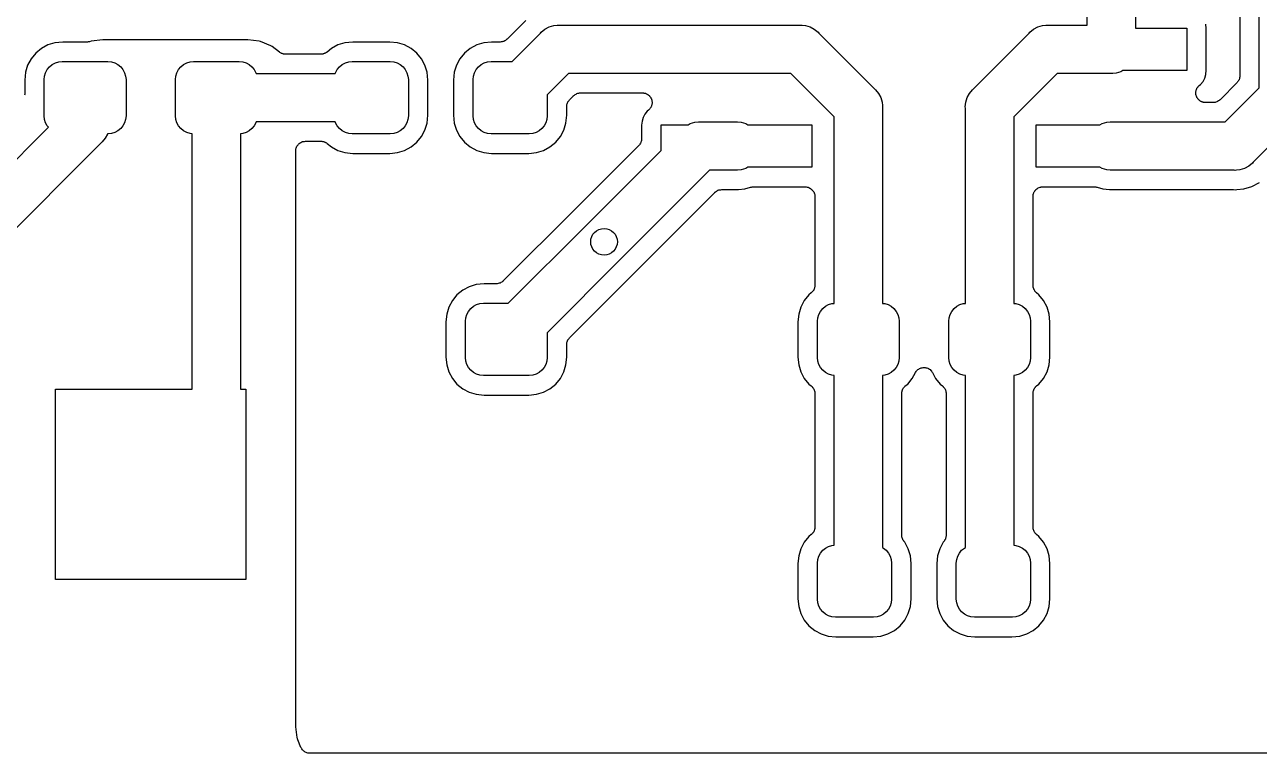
# Model space of a CAD drawing. Extents: x 127.5 to 172.4, y -152.1 to -77.2.
# Drawn here: x 147.57 to 163.79, y -152.12 to -142.55 of the extents above; entities that cross this region are included whole.
import ezdxf

# ---------------------------------------------------------------- set-up
doc = ezdxf.new("R2010")
doc.units = 0
doc.layers.add('BLACK', color=7, linetype='CONTINUOUS')

msp = doc.modelspace()

# ---------------------------------------------------------------- linework, layer by layer
at = {"layer": 'BLACK', "linetype": 'CONTINUOUS'}
for p, q in [((163.79, -143.38), (163.79, -133.265)), ((163.536, -133.456), (163.536, -143.223)), ((161.531, -142.558), (161.531, -141.884)), ((162.166, -141.884), (162.166, -142.596)), ((154.154, -142.495), (153.907, -142.742)), ((154.405, -142.61), (154.46, -142.58)), ((154.46, -142.58), (154.52, -142.562)), ((154.52, -142.562), (154.567, -142.558)), ((154.567, -142.558), (154.582, -142.556)), ((154.582, -142.556), (154.598, -142.558)), ((154.598, -142.558), (157.751, -142.558)), ((157.751, -142.558), (157.767, -142.556)), ((157.767, -142.556), (157.783, -142.558)), ((157.783, -142.558), (157.829, -142.562)), ((157.829, -142.562), (157.889, -142.58)), ((157.889, -142.58), (157.944, -142.61)), ((160.826, -142.61), (160.881, -142.58)), ((160.881, -142.58), (160.941, -142.562)), ((160.941, -142.562), (160.987, -142.558)), ((160.987, -142.558), (161.003, -142.556)), ((160.987, -142.558), (160.987, -142.558)), ((161.003, -142.556), (161.019, -142.558)), ((161.019, -142.558), (161.531, -142.558)), ((162.166, -142.596), (162.839, -142.596)), ((162.839, -142.596), (162.839, -143.154)), ((163.095, -142.602), (163.09, -142.546)), ((148.595, -142.749), (148.443, -142.769)), ((148.603, -142.748), (148.595, -142.749)), ((150.491, -142.748), (148.603, -142.748)), ((150.499, -142.749), (150.491, -142.748)), ((150.651, -142.769), (150.499, -142.749)), ((153.887, -142.759), (153.876, -142.764)), ((153.888, -142.758), (153.887, -142.758)), ((153.887, -142.758), (153.887, -142.759)), ((153.897, -142.751), (153.888, -142.758)), ((153.906, -142.743), (153.897, -142.751)), ((153.907, -142.742), (153.906, -142.743)), ((153.907, -142.742), (153.907, -142.742)), ((153.907, -142.742), (153.907, -142.742)), ((153.907, -142.742), (153.907, -142.742)), ((153.973, -143.035), (154.347, -142.662)), ((154.347, -142.662), (154.357, -142.649)), ((154.357, -142.649), (154.405, -142.61)), ((157.944, -142.61), (157.993, -142.649)), ((157.993, -142.649), (158.003, -142.662)), ((158.003, -142.662), (158.736, -143.395)), ((160.034, -143.395), (160.767, -142.662)), ((160.767, -142.662), (160.777, -142.649)), ((160.777, -142.649), (160.826, -142.61)), ((163.095, -143.148), (163.095, -142.602)), ((147.714, -142.924), (147.653, -142.999)), ((147.789, -142.863), (147.714, -142.924)), ((147.874, -142.817), (147.789, -142.863)), ((147.966, -142.789), (147.874, -142.817)), ((148.069, -142.779), (147.966, -142.789)), ((148.387, -142.779), (148.069, -142.779)), ((148.39, -142.779), (148.387, -142.779)), ((148.393, -142.779), (148.39, -142.779)), ((148.402, -142.778), (148.393, -142.779)), ((148.411, -142.777), (148.402, -142.778)), ((148.414, -142.776), (148.411, -142.777)), ((148.418, -142.775), (148.414, -142.776)), ((148.419, -142.775), (148.418, -142.775)), ((148.443, -142.769), (148.419, -142.775)), ((150.667, -142.773), (150.651, -142.769)), ((150.805, -142.83), (150.667, -142.773)), ((150.819, -142.838), (150.805, -142.83)), ((150.916, -142.912), (150.819, -142.838)), ((150.919, -142.914), (150.916, -142.912)), ((150.921, -142.916), (150.919, -142.914)), ((150.929, -142.921), (150.921, -142.916)), ((150.937, -142.925), (150.929, -142.921)), ((151.519, -142.924), (151.514, -142.926)), ((151.525, -142.921), (151.519, -142.924)), ((151.531, -142.917), (151.525, -142.921)), ((151.536, -142.914), (151.531, -142.917)), ((151.54, -142.911), (151.536, -142.914)), ((151.542, -142.91), (151.54, -142.911)), ((151.599, -142.863), (151.542, -142.91)), ((151.684, -142.817), (151.599, -142.863)), ((151.776, -142.789), (151.684, -142.817)), ((151.879, -142.779), (151.776, -142.789)), ((152.366, -142.779), (151.879, -142.779)), ((152.469, -142.789), (152.366, -142.779)), ((152.561, -142.817), (152.469, -142.789)), ((152.646, -142.863), (152.561, -142.817)), ((152.721, -142.924), (152.646, -142.863)), ((152.782, -142.999), (152.721, -142.924)), ((153.349, -142.924), (153.288, -142.999)), ((153.424, -142.863), (153.349, -142.924)), ((153.509, -142.817), (153.424, -142.863)), ((153.601, -142.789), (153.509, -142.817)), ((153.704, -142.779), (153.601, -142.789)), ((153.818, -142.779), (153.704, -142.779)), ((153.829, -142.778), (153.818, -142.779)), ((153.841, -142.777), (153.829, -142.778)), ((153.842, -142.777), (153.841, -142.777)), ((153.853, -142.773), (153.842, -142.777)), ((153.842, -142.777), (153.842, -142.777)), ((153.865, -142.77), (153.853, -142.773)), ((153.866, -142.77), (153.865, -142.77)), ((153.865, -142.77), (153.865, -142.77)), ((153.876, -142.764), (153.866, -142.77)), ((147.607, -143.084), (147.579, -143.176)), ((147.653, -142.999), (147.607, -143.084)), ((147.895, -143.105), (147.931, -143.075)), ((147.931, -143.075), (147.972, -143.053)), ((147.972, -143.053), (148.016, -143.04)), ((148.016, -143.04), (148.062, -143.035)), ((148.062, -143.035), (148.662, -143.035)), ((148.662, -143.035), (148.709, -143.04)), ((148.709, -143.04), (148.753, -143.053)), ((148.753, -143.053), (148.794, -143.075)), ((148.794, -143.075), (148.83, -143.105)), ((149.62, -143.105), (149.656, -143.075)), ((149.656, -143.075), (149.697, -143.053)), ((149.697, -143.053), (149.741, -143.04)), ((149.741, -143.04), (149.787, -143.035)), ((149.787, -143.035), (150.387, -143.035)), ((150.387, -143.035), (150.434, -143.04)), ((150.434, -143.04), (150.478, -143.053)), ((150.478, -143.053), (150.519, -143.075)), ((150.519, -143.075), (150.555, -143.105)), ((150.94, -142.927), (150.937, -142.925)), ((150.943, -142.928), (150.94, -142.927)), ((150.952, -142.931), (150.943, -142.928)), ((150.96, -142.934), (150.952, -142.931)), ((150.963, -142.935), (150.96, -142.934)), ((150.967, -142.936), (150.963, -142.935)), ((150.976, -142.937), (150.967, -142.936)), ((150.984, -142.938), (150.976, -142.937)), ((150.988, -142.938), (150.984, -142.938)), ((150.991, -142.938), (150.988, -142.938)), ((150.993, -142.939), (150.991, -142.938)), ((151.461, -142.939), (150.993, -142.939)), ((151.467, -142.938), (151.461, -142.939)), ((151.472, -142.938), (151.467, -142.938)), ((151.479, -142.937), (151.472, -142.938)), ((151.486, -142.936), (151.479, -142.937)), ((151.491, -142.934), (151.486, -142.936)), ((151.496, -142.933), (151.491, -142.934)), ((151.503, -142.931), (151.496, -142.933)), ((151.509, -142.929), (151.503, -142.931)), ((151.514, -142.926), (151.509, -142.929)), ((151.705, -143.105), (151.741, -143.075)), ((151.741, -143.075), (151.782, -143.053)), ((151.782, -143.053), (151.826, -143.04)), ((151.826, -143.04), (151.873, -143.035)), ((151.873, -143.035), (152.373, -143.035)), ((152.373, -143.035), (152.419, -143.04)), ((152.419, -143.04), (152.463, -143.053)), ((152.463, -143.053), (152.504, -143.075)), ((152.504, -143.075), (152.54, -143.105)), ((152.828, -143.084), (152.782, -142.999)), ((152.856, -143.176), (152.828, -143.084)), ((153.242, -143.084), (153.214, -143.176)), ((153.288, -142.999), (153.242, -143.084)), ((153.53, -143.105), (153.566, -143.075)), ((153.566, -143.075), (153.607, -143.053)), ((153.607, -143.053), (153.651, -143.04)), ((153.651, -143.04), (153.697, -143.035)), ((153.697, -143.035), (153.973, -143.035)), ((147.579, -143.176), (147.569, -143.279)), ((147.825, -143.272), (147.83, -143.226)), ((147.83, -143.226), (147.843, -143.182)), ((147.843, -143.182), (147.865, -143.141)), ((147.865, -143.141), (147.895, -143.105)), ((148.83, -143.105), (148.86, -143.141)), ((148.86, -143.141), (148.882, -143.182)), ((148.882, -143.182), (148.895, -143.226)), ((148.895, -143.226), (148.9, -143.272)), ((149.55, -143.272), (149.555, -143.226)), ((149.555, -143.226), (149.568, -143.182)), ((149.568, -143.182), (149.59, -143.141)), ((149.59, -143.141), (149.62, -143.105)), ((150.555, -143.105), (150.585, -143.141)), ((150.585, -143.141), (150.607, -143.182)), ((150.607, -143.182), (150.61, -143.192)), ((150.61, -143.192), (151.65, -143.192)), ((151.65, -143.192), (151.653, -143.182)), ((151.653, -143.182), (151.675, -143.141)), ((151.675, -143.141), (151.705, -143.105)), ((152.54, -143.105), (152.57, -143.141)), ((152.57, -143.141), (152.592, -143.182)), ((152.592, -143.182), (152.605, -143.226)), ((152.605, -143.226), (152.61, -143.272)), ((152.866, -143.279), (152.856, -143.176)), ((153.214, -143.176), (153.204, -143.279)), ((153.46, -143.272), (153.465, -143.226)), ((153.465, -143.226), (153.478, -143.182)), ((153.478, -143.182), (153.5, -143.141)), ((153.5, -143.141), (153.53, -143.105)), ((154.714, -143.192), (154.435, -143.472)), ((157.636, -143.192), (154.714, -143.192)), ((158.205, -143.762), (157.636, -143.192)), ((161.134, -143.192), (160.565, -143.762)), ((161.833, -143.192), (161.134, -143.192)), ((161.849, -143.194), (161.833, -143.192)), ((161.867, -143.192), (161.849, -143.194)), ((161.911, -143.188), (161.867, -143.192)), ((161.971, -143.17), (161.911, -143.188)), ((162, -143.154), (161.971, -143.17)), ((162.839, -143.154), (162, -143.154)), ((163.075, -143.252), (163.09, -143.204)), ((163.09, -143.204), (163.095, -143.148)), ((163.533, -143.249), (163.53, -143.26)), ((163.535, -143.236), (163.533, -143.248)), ((163.533, -143.248), (163.533, -143.248)), ((163.533, -143.248), (163.533, -143.249)), ((163.536, -143.224), (163.535, -143.236)), ((163.536, -143.223), (163.536, -143.223)), ((163.536, -143.223), (163.536, -143.223)), ((163.536, -143.223), (163.536, -143.223)), ((163.536, -143.223), (163.536, -143.224)), ((147.569, -143.279), (147.569, -143.462)), ((147.825, -143.748), (147.825, -143.272)), ((148.9, -143.272), (148.9, -143.748)), ((149.55, -143.748), (149.55, -143.272)), ((152.61, -143.272), (152.61, -143.748)), ((152.866, -143.741), (152.866, -143.279)), ((153.204, -143.279), (153.204, -143.741)), ((153.46, -143.748), (153.46, -143.272)), ((158.736, -143.395), (158.748, -143.405)), ((158.748, -143.405), (158.788, -143.453)), ((159.982, -143.453), (160.022, -143.405)), ((160.022, -143.405), (160.034, -143.395)), ((162.961, -143.415), (162.963, -143.409)), ((162.963, -143.409), (162.965, -143.403)), ((162.965, -143.403), (162.967, -143.397)), ((162.967, -143.397), (162.97, -143.392)), ((162.97, -143.392), (162.972, -143.386)), ((162.972, -143.386), (162.976, -143.381)), ((162.976, -143.381), (162.979, -143.375)), ((162.979, -143.375), (162.983, -143.371)), ((162.983, -143.371), (162.986, -143.366)), ((162.986, -143.366), (162.99, -143.361)), ((162.99, -143.361), (162.995, -143.356)), ((162.995, -143.356), (162.999, -143.353)), ((162.999, -143.353), (163.003, -143.348)), ((163.003, -143.348), (163.02, -143.335)), ((163.02, -143.335), (163.052, -143.296)), ((163.052, -143.296), (163.075, -143.252)), ((163.499, -143.312), (163.275, -143.536)), ((163.343, -143.827), (163.79, -143.38)), ((163.506, -143.303), (163.499, -143.312)), ((163.514, -143.294), (163.506, -143.303)), ((163.515, -143.293), (163.514, -143.294)), ((163.514, -143.294), (163.514, -143.294)), ((163.52, -143.283), (163.515, -143.293)), ((163.526, -143.273), (163.52, -143.283)), ((163.53, -143.26), (163.526, -143.271)), ((163.526, -143.271), (163.526, -143.272)), ((163.526, -143.272), (163.526, -143.273)), ((147.569, -143.464), (147.568, -143.476)), ((147.569, -143.462), (147.569, -143.463)), ((147.569, -143.463), (147.569, -143.463)), ((147.569, -143.463), (147.569, -143.463)), ((147.569, -143.463), (147.569, -143.464)), ((154.435, -143.472), (154.435, -143.748)), ((154.701, -143.577), (154.707, -143.567)), ((154.707, -143.567), (154.712, -143.557)), ((154.712, -143.557), (154.713, -143.556)), ((154.713, -143.556), (154.721, -143.547)), ((154.713, -143.556), (154.713, -143.556)), ((154.721, -143.547), (154.728, -143.538)), ((154.728, -143.538), (154.782, -143.484)), ((154.782, -143.483), (154.783, -143.482)), ((154.782, -143.484), (154.782, -143.483)), ((154.782, -143.483), (154.782, -143.483)), ((154.782, -143.483), (154.782, -143.483)), ((154.783, -143.482), (154.792, -143.475)), ((154.792, -143.475), (154.802, -143.468)), ((154.802, -143.468), (154.802, -143.467)), ((154.802, -143.467), (154.803, -143.467)), ((154.803, -143.467), (154.813, -143.462)), ((154.813, -143.462), (154.823, -143.456)), ((154.823, -143.456), (154.824, -143.456)), ((154.824, -143.456), (154.825, -143.456)), ((154.825, -143.456), (154.836, -143.452)), ((154.836, -143.452), (154.847, -143.449)), ((154.847, -143.449), (154.848, -143.449)), ((154.848, -143.449), (154.86, -143.448)), ((154.848, -143.449), (154.848, -143.449)), ((154.86, -143.448), (154.872, -143.446)), ((154.872, -143.446), (155.686, -143.446)), ((155.686, -143.446), (155.688, -143.447)), ((155.688, -143.447), (155.694, -143.447)), ((155.694, -143.447), (155.7, -143.447)), ((155.7, -143.447), (155.706, -143.449)), ((155.706, -143.449), (155.712, -143.449)), ((155.712, -143.449), (155.718, -143.451)), ((155.718, -143.451), (155.724, -143.452)), ((155.724, -143.452), (155.73, -143.455)), ((155.73, -143.455), (155.736, -143.457)), ((155.736, -143.457), (155.741, -143.46)), ((155.741, -143.46), (155.747, -143.462)), ((155.747, -143.462), (155.752, -143.466)), ((155.752, -143.466), (155.758, -143.469)), ((155.758, -143.469), (155.762, -143.473)), ((155.762, -143.473), (155.767, -143.476)), ((155.767, -143.476), (155.772, -143.481)), ((155.772, -143.481), (155.777, -143.485)), ((155.777, -143.485), (155.78, -143.489)), ((155.78, -143.489), (155.785, -143.494)), ((155.785, -143.494), (155.788, -143.499)), ((155.788, -143.499), (155.792, -143.504)), ((155.792, -143.504), (155.795, -143.509)), ((155.795, -143.509), (155.798, -143.514)), ((155.798, -143.514), (155.801, -143.52)), ((155.801, -143.52), (155.804, -143.526)), ((155.804, -143.526), (155.805, -143.532)), ((155.805, -143.532), (155.808, -143.537)), ((155.808, -143.537), (155.809, -143.544)), ((155.809, -143.544), (155.811, -143.55)), ((155.811, -143.55), (155.811, -143.556)), ((155.811, -143.556), (155.812, -143.562)), ((155.812, -143.562), (155.812, -143.568)), ((155.812, -143.568), (155.813, -143.574)), ((158.788, -143.453), (158.817, -143.508)), ((158.817, -143.508), (158.835, -143.568)), ((158.835, -143.568), (158.84, -143.612)), ((159.928, -143.63), (159.935, -143.568)), ((159.935, -143.568), (159.953, -143.508)), ((159.953, -143.508), (159.954, -143.506)), ((159.954, -143.506), (159.982, -143.453)), ((162.957, -143.446), (162.958, -143.44)), ((162.958, -143.452), (162.957, -143.446)), ((162.958, -143.434), (162.959, -143.427)), ((162.958, -143.44), (162.958, -143.434)), ((162.958, -143.458), (162.958, -143.452)), ((162.959, -143.464), (162.958, -143.458)), ((162.959, -143.427), (162.96, -143.421)), ((162.959, -143.47), (162.959, -143.464)), ((162.961, -143.476), (162.959, -143.47)), ((162.96, -143.421), (162.961, -143.415)), ((162.962, -143.483), (162.961, -143.476)), ((162.965, -143.488), (162.962, -143.483)), ((162.966, -143.494), (162.965, -143.488)), ((162.969, -143.5), (162.966, -143.494)), ((162.972, -143.506), (162.969, -143.5)), ((162.975, -143.511), (162.972, -143.506)), ((162.978, -143.516), (162.975, -143.511)), ((162.982, -143.521), (162.978, -143.516)), ((162.985, -143.526), (162.982, -143.521)), ((162.99, -143.531), (162.985, -143.526)), ((162.993, -143.535), (162.99, -143.531)), ((162.998, -143.539), (162.993, -143.535)), ((163.003, -143.544), (162.998, -143.539)), ((163.008, -143.547), (163.003, -143.544)), ((163.012, -143.551), (163.008, -143.547)), ((163.018, -143.554), (163.012, -143.551)), ((163.023, -143.558), (163.018, -143.554)), ((163.029, -143.56), (163.023, -143.558)), ((163.034, -143.563), (163.029, -143.56)), ((163.04, -143.565), (163.034, -143.563)), ((163.046, -143.568), (163.04, -143.565)), ((163.052, -143.569), (163.046, -143.568)), ((163.058, -143.571), (163.052, -143.569)), ((163.064, -143.571), (163.058, -143.571)), ((163.07, -143.573), (163.064, -143.571)), ((163.076, -143.573), (163.07, -143.573)), ((163.082, -143.573), (163.076, -143.573)), ((163.084, -143.573), (163.082, -143.573)), ((163.185, -143.573), (163.084, -143.573)), ((163.197, -143.572), (163.185, -143.573)), ((163.208, -143.571), (163.197, -143.572)), ((163.209, -143.571), (163.208, -143.571)), ((163.21, -143.571), (163.209, -143.571)), ((163.221, -143.568), (163.21, -143.571)), ((163.232, -143.564), (163.221, -143.568)), ((163.233, -143.564), (163.232, -143.564)), ((163.244, -143.558), (163.233, -143.564)), ((163.233, -143.564), (163.233, -143.564)), ((163.254, -143.553), (163.244, -143.558)), ((163.255, -143.553), (163.254, -143.553)), ((163.264, -143.545), (163.255, -143.552)), ((163.255, -143.552), (163.255, -143.553)), ((163.274, -143.538), (163.264, -143.545)), ((163.275, -143.537), (163.274, -143.538)), ((163.275, -143.536), (163.275, -143.537)), ((163.275, -143.537), (163.275, -143.537)), ((163.275, -143.537), (163.275, -143.537)), ((154.691, -143.626), (154.692, -143.614)), ((154.691, -143.627), (154.691, -143.626)), ((154.691, -143.741), (154.691, -143.627)), ((154.691, -143.627), (154.691, -143.627)), ((154.691, -143.627), (154.691, -143.627)), ((154.691, -143.627), (154.691, -143.627)), ((154.692, -143.614), (154.693, -143.602)), ((154.693, -143.602), (154.694, -143.602)), ((154.694, -143.601), (154.697, -143.59)), ((154.694, -143.602), (154.694, -143.601)), ((154.697, -143.59), (154.701, -143.579)), ((154.701, -143.578), (154.701, -143.577)), ((154.701, -143.579), (154.701, -143.578)), ((155.718, -143.724), (155.695, -143.768)), ((155.75, -143.685), (155.718, -143.724)), ((155.767, -143.672), (155.75, -143.685)), ((155.771, -143.667), (155.767, -143.672)), ((155.775, -143.664), (155.771, -143.667)), ((155.78, -143.659), (155.775, -143.664)), ((155.784, -143.654), (155.78, -143.659)), ((155.787, -143.649), (155.784, -143.654)), ((155.791, -143.645), (155.787, -143.649)), ((155.794, -143.639), (155.791, -143.645)), ((155.798, -143.634), (155.794, -143.639)), ((155.8, -143.628), (155.798, -143.634)), ((155.803, -143.623), (155.8, -143.628)), ((155.805, -143.617), (155.803, -143.623)), ((155.807, -143.611), (155.805, -143.617)), ((155.809, -143.605), (155.807, -143.611)), ((155.81, -143.599), (155.809, -143.605)), ((155.811, -143.593), (155.81, -143.599)), ((155.812, -143.586), (155.811, -143.593)), ((155.813, -143.574), (155.812, -143.58)), ((155.812, -143.58), (155.812, -143.586)), ((158.84, -143.612), (158.842, -143.63)), ((158.842, -143.63), (158.84, -143.646)), ((158.84, -143.646), (158.84, -146.212)), ((159.93, -143.646), (159.928, -143.63)), ((159.93, -146.212), (159.93, -143.646)), ((145.41, -146.368), (147.88, -143.898)), ((147.83, -143.794), (147.825, -143.748)), ((147.843, -143.838), (147.83, -143.794)), ((147.865, -143.879), (147.843, -143.838)), ((147.88, -143.898), (147.865, -143.879)), ((148.86, -143.879), (148.83, -143.915)), ((148.882, -143.838), (148.86, -143.879)), ((148.895, -143.794), (148.882, -143.838)), ((148.9, -143.748), (148.895, -143.794)), ((149.555, -143.794), (149.55, -143.748)), ((149.568, -143.838), (149.555, -143.794)), ((149.59, -143.879), (149.568, -143.838)), ((149.62, -143.915), (149.59, -143.879)), ((150.585, -143.879), (150.555, -143.915)), ((150.607, -143.838), (150.585, -143.879)), ((150.61, -143.827), (150.607, -143.838)), ((151.65, -143.827), (150.61, -143.827)), ((151.653, -143.838), (151.65, -143.827)), ((151.675, -143.879), (151.653, -143.838)), ((151.705, -143.915), (151.675, -143.879)), ((152.57, -143.879), (152.54, -143.915)), ((152.592, -143.838), (152.57, -143.879)), ((152.605, -143.794), (152.592, -143.838)), ((152.61, -143.748), (152.605, -143.794)), ((152.828, -143.936), (152.856, -143.844)), ((152.856, -143.844), (152.866, -143.741)), ((153.204, -143.741), (153.214, -143.844)), ((153.214, -143.844), (153.242, -143.936)), ((153.465, -143.794), (153.46, -143.748)), ((153.478, -143.838), (153.465, -143.794)), ((153.5, -143.879), (153.478, -143.838)), ((153.53, -143.915), (153.5, -143.879)), ((154.395, -143.879), (154.365, -143.915)), ((154.417, -143.838), (154.395, -143.879)), ((154.43, -143.794), (154.417, -143.838)), ((154.435, -143.748), (154.43, -143.794)), ((154.653, -143.936), (154.681, -143.844)), ((154.681, -143.844), (154.691, -143.741)), ((155.68, -143.816), (155.675, -143.872)), ((155.675, -143.872), (155.675, -144.047)), ((155.695, -143.768), (155.68, -143.816)), ((155.931, -144.203), (155.931, -143.866)), ((155.931, -143.866), (156.287, -143.866)), ((156.287, -143.866), (156.315, -143.85)), ((156.315, -143.85), (156.375, -143.832)), ((156.375, -143.832), (156.422, -143.827)), ((156.422, -143.827), (156.438, -143.826)), ((156.438, -143.826), (156.453, -143.827)), ((156.453, -143.827), (156.937, -143.827)), ((156.937, -143.827), (156.983, -143.832)), ((156.983, -143.832), (157.043, -143.85)), ((157.043, -143.85), (157.072, -143.866)), ((157.072, -143.866), (157.912, -143.866)), ((157.912, -143.866), (157.912, -144.424)), ((158.205, -146.212), (158.205, -143.762)), ((160.565, -143.762), (160.565, -146.212)), ((160.858, -144.424), (160.858, -143.866)), ((160.858, -143.866), (161.698, -143.866)), ((161.698, -143.866), (161.727, -143.85)), ((161.727, -143.85), (161.787, -143.832)), ((161.787, -143.832), (161.833, -143.827)), ((161.833, -143.827), (163.343, -143.827)), ((164.321, -143.747), (163.71, -144.358)), ((148.628, -144.042), (148.588, -144.09)), ((148.657, -143.987), (148.628, -144.042)), ((148.658, -143.985), (148.657, -143.987)), ((148.662, -143.985), (148.658, -143.985)), ((148.709, -143.98), (148.662, -143.985)), ((148.753, -143.967), (148.709, -143.98)), ((148.794, -143.945), (148.753, -143.967)), ((148.83, -143.915), (148.794, -143.945)), ((149.656, -143.945), (149.62, -143.915)), ((149.697, -143.967), (149.656, -143.945)), ((149.741, -143.98), (149.697, -143.967)), ((149.77, -143.983), (149.741, -143.98)), ((149.77, -147.34), (149.77, -143.983)), ((150.434, -143.98), (150.405, -143.983)), ((150.405, -143.983), (150.405, -147.34)), ((150.478, -143.967), (150.434, -143.98)), ((150.519, -143.945), (150.478, -143.967)), ((150.555, -143.915), (150.519, -143.945)), ((151.741, -143.945), (151.705, -143.915)), ((151.782, -143.967), (151.741, -143.945)), ((151.826, -143.98), (151.782, -143.967)), ((151.873, -143.985), (151.826, -143.98)), ((152.373, -143.985), (151.873, -143.985)), ((152.419, -143.98), (152.373, -143.985)), ((152.463, -143.967), (152.419, -143.98)), ((152.504, -143.945), (152.463, -143.967)), ((152.54, -143.915), (152.504, -143.945)), ((152.721, -144.096), (152.782, -144.021)), ((152.782, -144.021), (152.828, -143.936)), ((153.242, -143.936), (153.288, -144.021)), ((153.288, -144.021), (153.349, -144.096)), ((153.566, -143.945), (153.53, -143.915)), ((153.607, -143.967), (153.566, -143.945)), ((153.651, -143.98), (153.607, -143.967)), ((153.697, -143.985), (153.651, -143.98)), ((154.197, -143.985), (153.697, -143.985)), ((154.244, -143.98), (154.197, -143.985)), ((154.288, -143.967), (154.244, -143.98)), ((154.329, -143.945), (154.288, -143.967)), ((154.365, -143.915), (154.329, -143.945)), ((154.546, -144.096), (154.607, -144.021)), ((154.607, -144.021), (154.653, -143.936)), ((155.673, -144.06), (155.672, -144.072)), ((155.675, -144.049), (155.673, -144.06)), ((155.675, -144.047), (155.675, -144.047)), ((155.675, -144.047), (155.675, -144.047)), ((155.675, -144.047), (155.675, -144.047)), ((155.675, -144.047), (155.675, -144.049)), ((148.576, -144.1), (145.778, -146.898)), ((148.588, -144.09), (148.576, -144.1)), ((151.13, -144.207), (151.131, -144.195)), ((151.13, -144.208), (151.13, -144.207)), ((151.13, -151.757), (151.13, -144.208)), ((151.13, -144.208), (151.13, -144.208)), ((151.13, -144.208), (151.13, -144.208)), ((151.13, -144.208), (151.13, -144.208)), ((151.131, -144.195), (151.133, -144.183)), ((151.133, -144.182), (151.136, -144.171)), ((151.133, -144.183), (151.133, -144.182)), ((151.133, -144.183), (151.133, -144.183)), ((151.136, -144.171), (151.14, -144.159)), ((151.14, -144.158), (151.146, -144.148)), ((151.14, -144.159), (151.14, -144.158)), ((151.14, -144.159), (151.14, -144.159)), ((151.146, -144.148), (151.152, -144.137)), ((151.152, -144.137), (151.16, -144.128)), ((151.152, -144.137), (151.152, -144.137)), ((151.152, -144.137), (151.152, -144.137)), ((151.16, -144.128), (151.168, -144.118)), ((151.168, -144.118), (151.177, -144.11)), ((151.168, -144.118), (151.168, -144.118)), ((151.168, -144.118), (151.168, -144.118)), ((151.177, -144.11), (151.187, -144.103)), ((151.187, -144.102), (151.198, -144.097)), ((151.187, -144.103), (151.187, -144.102)), ((151.187, -144.103), (151.187, -144.103)), ((151.198, -144.097), (151.209, -144.091)), ((151.209, -144.091), (151.221, -144.087)), ((151.209, -144.091), (151.209, -144.091)), ((151.209, -144.091), (151.209, -144.091)), ((151.221, -144.087), (151.232, -144.084)), ((151.232, -144.084), (151.233, -144.084)), ((151.233, -144.084), (151.245, -144.083)), ((151.233, -144.084), (151.233, -144.084)), ((151.245, -144.083), (151.257, -144.082)), ((151.257, -144.082), (151.461, -144.082)), ((151.461, -144.082), (151.463, -144.082)), ((151.463, -144.082), (151.468, -144.082)), ((151.468, -144.082), (151.474, -144.082)), ((151.474, -144.082), (151.481, -144.084)), ((151.481, -144.084), (151.487, -144.084)), ((151.487, -144.084), (151.493, -144.086)), ((151.493, -144.086), (151.498, -144.087)), ((151.498, -144.087), (151.505, -144.09)), ((151.505, -144.09), (151.511, -144.092)), ((151.511, -144.092), (151.516, -144.094)), ((151.516, -144.094), (151.521, -144.097)), ((151.521, -144.097), (151.527, -144.1)), ((151.527, -144.1), (151.533, -144.104)), ((151.533, -144.104), (151.537, -144.107)), ((151.537, -144.107), (151.542, -144.11)), ((151.542, -144.11), (151.599, -144.157)), ((151.599, -144.157), (151.684, -144.203)), ((151.684, -144.203), (151.776, -144.231)), ((152.469, -144.231), (152.561, -144.203)), ((152.561, -144.203), (152.646, -144.157)), ((152.646, -144.157), (152.721, -144.096)), ((153.349, -144.096), (153.424, -144.157)), ((153.424, -144.157), (153.509, -144.203)), ((153.509, -144.203), (153.601, -144.231)), ((154.294, -144.231), (154.386, -144.203)), ((154.386, -144.203), (154.471, -144.157)), ((154.471, -144.157), (154.546, -144.096)), ((155.638, -144.137), (154.801, -144.973)), ((154.967, -145.166), (155.931, -144.203)), ((155.645, -144.128), (155.638, -144.137)), ((155.653, -144.119), (155.645, -144.128)), ((155.659, -144.107), (155.653, -144.118)), ((155.653, -144.118), (155.653, -144.118)), ((155.653, -144.118), (155.653, -144.119)), ((155.664, -144.097), (155.659, -144.107)), ((155.665, -144.096), (155.664, -144.097)), ((155.668, -144.084), (155.665, -144.096)), ((155.665, -144.096), (155.665, -144.096)), ((155.672, -144.073), (155.668, -144.084)), ((155.672, -144.072), (155.672, -144.073)), ((155.672, -144.073), (155.672, -144.073)), ((151.776, -144.231), (151.879, -144.241)), ((151.879, -144.241), (152.366, -144.241)), ((152.366, -144.241), (152.469, -144.231)), ((153.601, -144.231), (153.704, -144.241)), ((153.704, -144.241), (154.191, -144.241)), ((154.191, -144.241), (154.294, -144.231)), ((163.7, -144.371), (163.652, -144.41)), ((163.71, -144.358), (163.7, -144.371)), ((156.569, -144.463), (155.416, -145.615)), ((156.937, -144.463), (156.569, -144.463)), ((156.983, -144.458), (156.937, -144.463)), ((157.043, -144.44), (156.983, -144.458)), ((157.072, -144.424), (157.043, -144.44)), ((157.912, -144.424), (157.072, -144.424)), ((161.698, -144.424), (160.858, -144.424)), ((161.727, -144.44), (161.698, -144.424)), ((161.787, -144.458), (161.727, -144.44)), ((161.833, -144.463), (161.787, -144.458)), ((163.459, -144.463), (161.833, -144.463)), ((163.474, -144.464), (163.459, -144.463)), ((163.49, -144.463), (163.474, -144.464)), ((163.537, -144.458), (163.49, -144.463)), ((163.596, -144.44), (163.537, -144.458)), ((163.652, -144.41), (163.596, -144.44)), ((156.949, -144.716), (157.033, -144.708)), ((157.033, -144.708), (157.107, -144.686)), ((157.107, -144.686), (157.109, -144.685)), ((157.109, -144.685), (157.114, -144.684)), ((157.114, -144.684), (157.12, -144.683)), ((157.12, -144.683), (157.127, -144.682)), ((157.127, -144.682), (157.134, -144.681)), ((157.134, -144.681), (157.139, -144.681)), ((157.139, -144.681), (157.144, -144.68)), ((157.144, -144.68), (157.824, -144.68)), ((157.824, -144.68), (157.825, -144.68)), ((157.825, -144.68), (157.825, -144.68)), ((157.825, -144.68), (157.825, -144.68)), ((157.825, -144.68), (157.826, -144.68)), ((157.826, -144.68), (157.838, -144.682)), ((157.838, -144.682), (157.85, -144.683)), ((157.85, -144.683), (157.85, -144.683)), ((157.85, -144.683), (157.85, -144.683)), ((157.85, -144.683), (157.862, -144.687)), ((157.862, -144.687), (157.873, -144.69)), ((157.873, -144.69), (157.874, -144.69)), ((157.874, -144.69), (157.874, -144.691)), ((157.874, -144.691), (157.884, -144.696)), ((157.884, -144.696), (157.895, -144.702)), ((157.895, -144.702), (157.895, -144.702)), ((157.895, -144.702), (157.896, -144.702)), ((157.896, -144.702), (157.905, -144.71)), ((160.857, -144.717), (160.866, -144.709)), ((160.866, -144.709), (160.876, -144.701)), ((160.876, -144.701), (160.887, -144.695)), ((160.876, -144.701), (160.876, -144.701)), ((160.876, -144.701), (160.876, -144.701)), ((160.887, -144.695), (160.898, -144.69)), ((160.898, -144.689), (160.91, -144.686)), ((160.898, -144.69), (160.898, -144.689)), ((160.898, -144.69), (160.898, -144.69)), ((160.91, -144.686), (160.921, -144.683)), ((160.921, -144.683), (160.922, -144.683)), ((160.922, -144.682), (160.934, -144.681)), ((160.922, -144.683), (160.922, -144.682)), ((160.934, -144.681), (160.946, -144.68)), ((160.946, -144.68), (161.626, -144.68)), ((161.626, -144.68), (161.627, -144.68)), ((161.627, -144.68), (161.633, -144.681)), ((161.633, -144.681), (161.638, -144.681)), ((161.638, -144.681), (161.645, -144.682)), ((161.645, -144.682), (161.652, -144.683)), ((161.652, -144.683), (161.657, -144.685)), ((161.657, -144.685), (161.663, -144.686)), ((161.663, -144.686), (161.737, -144.708)), ((161.737, -144.708), (161.821, -144.716)), ((163.496, -144.717), (163.586, -144.708)), ((163.586, -144.708), (163.694, -144.676)), ((163.694, -144.676), (163.793, -144.622)), ((155.609, -145.782), (156.637, -144.754)), ((156.637, -144.753), (156.638, -144.752)), ((156.637, -144.754), (156.637, -144.753)), ((156.637, -144.753), (156.637, -144.753)), ((156.637, -144.753), (156.637, -144.753)), ((156.638, -144.752), (156.647, -144.745)), ((156.647, -144.745), (156.657, -144.738)), ((156.657, -144.738), (156.657, -144.737)), ((156.657, -144.737), (156.658, -144.737)), ((156.658, -144.737), (156.668, -144.732)), ((156.668, -144.732), (156.678, -144.726)), ((156.678, -144.726), (156.679, -144.726)), ((156.679, -144.726), (156.68, -144.726)), ((156.68, -144.726), (156.691, -144.722)), ((156.691, -144.722), (156.702, -144.719)), ((156.702, -144.719), (156.703, -144.719)), ((156.703, -144.719), (156.715, -144.718)), ((156.703, -144.719), (156.703, -144.719)), ((156.715, -144.718), (156.727, -144.716)), ((156.727, -144.716), (156.949, -144.716)), ((157.905, -144.71), (157.914, -144.718)), ((157.914, -144.718), (157.914, -144.718)), ((157.914, -144.718), (157.915, -144.718)), ((157.915, -144.718), (157.922, -144.728)), ((157.922, -144.728), (157.93, -144.737)), ((157.93, -144.737), (157.93, -144.737)), ((157.93, -144.737), (157.93, -144.738)), ((157.93, -144.738), (157.936, -144.748)), ((157.936, -144.748), (157.941, -144.759)), ((157.941, -144.759), (157.942, -144.759)), ((157.942, -144.759), (157.942, -144.76)), ((157.942, -144.76), (157.945, -144.771)), ((157.945, -144.771), (157.949, -144.783)), ((157.949, -144.783), (157.949, -144.783)), ((157.949, -144.783), (157.949, -144.783)), ((157.949, -144.783), (157.95, -144.795)), ((157.95, -144.795), (157.951, -144.807)), ((157.951, -144.807), (157.951, -145.976)), ((160.819, -144.805), (160.82, -144.794)), ((160.819, -144.806), (160.819, -144.805)), ((160.819, -144.807), (160.819, -144.806)), ((160.819, -144.806), (160.819, -144.806)), ((160.819, -144.806), (160.819, -144.806)), ((160.819, -145.976), (160.819, -144.807)), ((160.82, -144.794), (160.822, -144.782)), ((160.822, -144.781), (160.825, -144.769)), ((160.822, -144.782), (160.822, -144.781)), ((160.822, -144.781), (160.822, -144.781)), ((160.825, -144.769), (160.829, -144.758)), ((160.829, -144.757), (160.835, -144.747)), ((160.829, -144.758), (160.829, -144.757)), ((160.829, -144.758), (160.829, -144.758)), ((160.835, -144.747), (160.841, -144.736)), ((160.841, -144.735), (160.849, -144.726)), ((160.841, -144.736), (160.841, -144.735)), ((160.841, -144.736), (160.841, -144.736)), ((160.849, -144.726), (160.857, -144.717)), ((160.857, -144.717), (160.857, -144.717)), ((160.857, -144.717), (160.857, -144.717)), ((161.821, -144.716), (163.44, -144.716)), ((163.44, -144.716), (163.442, -144.717)), ((163.442, -144.717), (163.447, -144.717)), ((163.447, -144.717), (163.453, -144.717)), ((163.453, -144.717), (163.474, -144.719)), ((163.474, -144.719), (163.496, -144.717)), ((163.496, -144.717), (163.496, -144.717)), ((154.801, -144.974), (153.857, -145.917)), ((154.801, -144.973), (154.801, -144.974)), ((153.923, -146.21), (154.967, -145.166)), ((154.967, -145.166), (154.967, -145.166)), ((155.416, -145.615), (154.435, -146.597)), ((155.416, -145.615), (155.416, -145.615)), ((154.728, -146.663), (155.609, -145.782)), ((155.609, -145.782), (155.609, -145.782)), ((153.409, -145.992), (153.324, -146.038)), ((153.501, -145.964), (153.409, -145.992)), ((153.604, -145.954), (153.501, -145.964)), ((153.768, -145.954), (153.604, -145.954)), ((153.779, -145.953), (153.768, -145.954)), ((153.791, -145.952), (153.779, -145.953)), ((153.792, -145.952), (153.791, -145.952)), ((153.803, -145.948), (153.792, -145.952)), ((153.792, -145.952), (153.792, -145.952)), ((153.815, -145.945), (153.803, -145.948)), ((153.816, -145.945), (153.815, -145.945)), ((153.815, -145.945), (153.815, -145.945)), ((153.826, -145.939), (153.816, -145.945)), ((153.837, -145.934), (153.826, -145.939)), ((153.838, -145.933), (153.837, -145.933)), ((153.837, -145.933), (153.837, -145.934)), ((153.847, -145.926), (153.838, -145.933)), ((153.856, -145.918), (153.847, -145.926)), ((153.857, -145.917), (153.856, -145.918)), ((153.857, -145.917), (153.857, -145.917)), ((153.857, -145.917), (153.857, -145.917)), ((153.857, -145.917), (153.857, -145.917)), ((157.948, -146.002), (157.947, -146.008)), ((157.949, -145.996), (157.948, -146.002)), ((157.95, -145.989), (157.949, -145.996)), ((157.951, -145.978), (157.95, -145.983)), ((157.95, -145.983), (157.95, -145.989)), ((157.951, -145.976), (157.951, -145.978)), ((160.82, -145.981), (160.819, -145.976)), ((160.819, -145.987), (160.82, -145.981)), ((160.821, -145.994), (160.819, -145.987)), ((160.821, -146.001), (160.821, -145.994)), ((160.823, -146.006), (160.821, -146.001)), ((160.824, -146.011), (160.823, -146.006)), ((153.249, -146.099), (153.188, -146.174)), ((153.324, -146.038), (153.249, -146.099)), ((157.874, -146.099), (157.813, -146.174)), ((157.905, -146.074), (157.874, -146.099)), ((157.909, -146.07), (157.905, -146.074)), ((157.913, -146.067), (157.909, -146.07)), ((157.917, -146.061), (157.913, -146.067)), ((157.922, -146.057), (157.917, -146.061)), ((157.925, -146.052), (157.922, -146.057)), ((157.929, -146.048), (157.925, -146.052)), ((157.932, -146.042), (157.929, -146.048)), ((157.936, -146.036), (157.932, -146.042)), ((157.938, -146.031), (157.936, -146.036)), ((157.941, -146.026), (157.938, -146.031)), ((157.943, -146.019), (157.941, -146.026)), ((157.945, -146.013), (157.943, -146.019)), ((157.947, -146.008), (157.945, -146.013)), ((160.827, -146.018), (160.824, -146.011)), ((160.829, -146.024), (160.827, -146.018)), ((160.831, -146.029), (160.829, -146.024)), ((160.833, -146.034), (160.831, -146.029)), ((160.837, -146.04), (160.833, -146.034)), ((160.84, -146.046), (160.837, -146.04)), ((160.844, -146.051), (160.84, -146.046)), ((160.847, -146.055), (160.844, -146.051)), ((160.852, -146.06), (160.847, -146.055)), ((160.856, -146.065), (160.852, -146.06)), ((160.86, -146.069), (160.856, -146.065)), ((160.864, -146.073), (160.86, -146.069)), ((160.865, -146.074), (160.864, -146.073)), ((160.896, -146.099), (160.865, -146.074)), ((160.957, -146.174), (160.896, -146.099)), ((153.142, -146.259), (153.114, -146.351)), ((153.188, -146.174), (153.142, -146.259)), ((153.378, -146.357), (153.4, -146.316)), ((153.4, -146.316), (153.43, -146.28)), ((153.43, -146.28), (153.466, -146.25)), ((153.466, -146.25), (153.507, -146.228)), ((153.507, -146.228), (153.551, -146.215)), ((153.551, -146.215), (153.597, -146.21)), ((153.597, -146.21), (153.923, -146.21)), ((157.767, -146.259), (157.739, -146.351)), ((157.813, -146.174), (157.767, -146.259)), ((158.003, -146.357), (158.025, -146.316)), ((158.025, -146.316), (158.055, -146.28)), ((158.055, -146.28), (158.091, -146.25)), ((158.091, -146.25), (158.132, -146.228)), ((158.132, -146.228), (158.176, -146.215)), ((158.176, -146.215), (158.205, -146.212)), ((158.84, -146.212), (158.869, -146.215)), ((158.869, -146.215), (158.913, -146.228)), ((158.913, -146.228), (158.954, -146.25)), ((158.954, -146.25), (158.99, -146.28)), ((158.99, -146.28), (159.02, -146.316)), ((159.02, -146.316), (159.042, -146.357)), ((159.728, -146.357), (159.75, -146.316)), ((159.75, -146.316), (159.78, -146.28)), ((159.78, -146.28), (159.816, -146.25)), ((159.816, -146.25), (159.857, -146.228)), ((159.857, -146.228), (159.901, -146.215)), ((159.901, -146.215), (159.93, -146.212)), ((160.565, -146.212), (160.594, -146.215)), ((160.594, -146.215), (160.638, -146.228)), ((160.638, -146.228), (160.679, -146.25)), ((160.679, -146.25), (160.715, -146.28)), ((160.715, -146.28), (160.745, -146.316)), ((160.745, -146.316), (160.767, -146.357)), ((161.003, -146.259), (160.957, -146.174)), ((161.031, -146.351), (161.003, -146.259)), ((153.114, -146.351), (153.104, -146.454)), ((153.104, -146.454), (153.104, -146.916)), ((153.36, -146.447), (153.365, -146.401)), ((153.36, -146.922), (153.36, -146.447)), ((153.365, -146.401), (153.378, -146.357)), ((157.739, -146.351), (157.729, -146.454)), ((157.729, -146.454), (157.729, -146.916)), ((157.985, -146.447), (157.99, -146.401)), ((157.985, -146.922), (157.985, -146.447)), ((157.99, -146.401), (158.003, -146.357)), ((159.042, -146.357), (159.055, -146.401)), ((159.055, -146.401), (159.06, -146.447)), ((159.06, -146.447), (159.06, -146.922)), ((159.71, -146.447), (159.715, -146.401)), ((159.71, -146.922), (159.71, -146.447)), ((159.715, -146.401), (159.728, -146.357)), ((160.767, -146.357), (160.78, -146.401)), ((160.78, -146.401), (160.785, -146.447)), ((160.785, -146.447), (160.785, -146.922)), ((161.041, -146.454), (161.031, -146.351)), ((161.041, -146.916), (161.041, -146.454)), ((154.435, -146.597), (154.435, -146.922)), ((154.691, -146.751), (154.692, -146.739)), ((154.691, -146.752), (154.691, -146.751)), ((154.691, -146.916), (154.691, -146.752)), ((154.691, -146.752), (154.691, -146.752)), ((154.691, -146.752), (154.691, -146.752)), ((154.691, -146.752), (154.691, -146.752)), ((154.692, -146.739), (154.693, -146.727)), ((154.693, -146.727), (154.694, -146.727)), ((154.694, -146.726), (154.697, -146.715)), ((154.694, -146.727), (154.694, -146.726)), ((154.697, -146.715), (154.701, -146.704)), ((154.701, -146.702), (154.707, -146.692)), ((154.701, -146.703), (154.701, -146.702)), ((154.701, -146.704), (154.701, -146.703)), ((154.707, -146.692), (154.712, -146.682)), ((154.712, -146.682), (154.713, -146.681)), ((154.713, -146.681), (154.721, -146.672)), ((154.713, -146.681), (154.713, -146.681)), ((154.721, -146.672), (154.728, -146.663)), ((153.104, -146.916), (153.114, -147.019)), ((153.365, -146.969), (153.36, -146.922)), ((153.378, -147.013), (153.365, -146.969)), ((154.43, -146.969), (154.417, -147.013)), ((154.435, -146.922), (154.43, -146.969)), ((154.681, -147.019), (154.691, -146.916)), ((157.729, -146.916), (157.739, -147.019)), ((157.99, -146.969), (157.985, -146.922)), ((158.003, -147.013), (157.99, -146.969)), ((159.055, -146.969), (159.042, -147.013)), ((159.06, -146.922), (159.055, -146.969)), ((159.715, -146.969), (159.71, -146.922)), ((159.728, -147.013), (159.715, -146.969)), ((160.78, -146.969), (160.767, -147.013)), ((160.785, -146.922), (160.78, -146.969)), ((161.031, -147.019), (161.041, -146.916)), ((153.114, -147.019), (153.142, -147.111)), ((153.142, -147.111), (153.188, -147.196)), ((153.4, -147.054), (153.378, -147.013)), ((153.43, -147.09), (153.4, -147.054)), ((153.466, -147.12), (153.43, -147.09)), ((153.507, -147.142), (153.466, -147.12)), ((153.551, -147.155), (153.507, -147.142)), ((154.288, -147.142), (154.244, -147.155)), ((154.329, -147.12), (154.288, -147.142)), ((154.365, -147.09), (154.329, -147.12)), ((154.395, -147.054), (154.365, -147.09)), ((154.417, -147.013), (154.395, -147.054)), ((154.607, -147.196), (154.653, -147.111)), ((154.653, -147.111), (154.681, -147.019)), ((157.739, -147.019), (157.767, -147.111)), ((157.767, -147.111), (157.813, -147.196)), ((158.025, -147.054), (158.003, -147.013)), ((158.055, -147.09), (158.025, -147.054)), ((158.091, -147.12), (158.055, -147.09)), ((158.132, -147.142), (158.091, -147.12)), ((158.176, -147.155), (158.132, -147.142)), ((158.913, -147.142), (158.869, -147.155)), ((158.954, -147.12), (158.913, -147.142)), ((158.99, -147.09), (158.954, -147.12)), ((159.02, -147.054), (158.99, -147.09)), ((159.042, -147.013), (159.02, -147.054)), ((159.232, -147.196), (159.273, -147.12)), ((159.273, -147.12), (159.274, -147.119)), ((159.274, -147.118), (159.281, -147.108)), ((159.274, -147.119), (159.274, -147.118)), ((159.274, -147.119), (159.274, -147.119)), ((159.274, -147.119), (159.274, -147.119)), ((159.281, -147.108), (159.288, -147.098)), ((159.288, -147.098), (159.297, -147.089)), ((159.288, -147.098), (159.288, -147.098)), ((159.288, -147.098), (159.288, -147.098)), ((159.297, -147.089), (159.305, -147.081)), ((159.305, -147.081), (159.305, -147.081)), ((159.305, -147.081), (159.306, -147.081)), ((159.306, -147.081), (159.316, -147.074)), ((159.316, -147.074), (159.326, -147.067)), ((159.326, -147.067), (159.338, -147.063)), ((159.326, -147.067), (159.326, -147.067)), ((159.326, -147.067), (159.326, -147.067)), ((159.338, -147.063), (159.349, -147.058)), ((159.349, -147.058), (159.361, -147.056)), ((159.349, -147.058), (159.349, -147.058)), ((159.349, -147.058), (159.349, -147.058)), ((159.361, -147.056), (159.373, -147.053)), ((159.373, -147.053), (159.373, -147.053)), ((159.373, -147.053), (159.374, -147.053)), ((159.374, -147.053), (159.386, -147.053)), ((159.386, -147.053), (159.398, -147.053)), ((159.398, -147.053), (159.398, -147.053)), ((159.398, -147.053), (159.399, -147.053)), ((159.399, -147.053), (159.41, -147.056)), ((159.41, -147.056), (159.422, -147.058)), ((159.422, -147.058), (159.423, -147.058)), ((159.423, -147.058), (159.423, -147.059)), ((159.423, -147.059), (159.434, -147.063)), ((159.434, -147.063), (159.445, -147.068)), ((159.445, -147.068), (159.445, -147.068)), ((159.445, -147.068), (159.446, -147.068)), ((159.446, -147.068), (159.456, -147.075)), ((159.456, -147.075), (159.466, -147.082)), ((159.466, -147.082), (159.466, -147.082)), ((159.466, -147.082), (159.466, -147.082)), ((159.466, -147.082), (159.475, -147.091)), ((159.475, -147.091), (159.483, -147.099)), ((159.483, -147.099), (159.483, -147.1)), ((159.483, -147.1), (159.484, -147.1)), ((159.484, -147.1), (159.49, -147.11)), ((159.49, -147.11), (159.497, -147.12)), ((159.497, -147.12), (159.538, -147.196)), ((159.75, -147.054), (159.728, -147.013)), ((159.78, -147.09), (159.75, -147.054)), ((159.816, -147.12), (159.78, -147.09)), ((159.857, -147.142), (159.816, -147.12)), ((159.901, -147.155), (159.857, -147.142)), ((160.638, -147.142), (160.594, -147.155)), ((160.679, -147.12), (160.638, -147.142)), ((160.715, -147.09), (160.679, -147.12)), ((160.745, -147.054), (160.715, -147.09)), ((160.767, -147.013), (160.745, -147.054)), ((160.957, -147.196), (161.003, -147.111)), ((161.003, -147.111), (161.031, -147.019)), ((153.188, -147.196), (153.249, -147.271)), ((153.249, -147.271), (153.324, -147.332)), ((153.597, -147.16), (153.551, -147.155)), ((154.197, -147.16), (153.597, -147.16)), ((154.244, -147.155), (154.197, -147.16)), ((154.471, -147.332), (154.546, -147.271)), ((154.546, -147.271), (154.607, -147.196)), ((157.813, -147.196), (157.874, -147.271)), ((157.874, -147.271), (157.905, -147.296)), ((157.905, -147.296), (157.906, -147.297)), ((157.906, -147.297), (157.91, -147.301)), ((157.91, -147.301), (157.914, -147.305)), ((158.205, -147.158), (158.176, -147.155)), ((158.205, -149.387), (158.205, -147.158)), ((158.869, -147.155), (158.84, -147.158)), ((158.84, -147.158), (158.84, -149.417)), ((159.128, -147.309), (159.132, -147.303)), ((159.132, -147.303), (159.136, -147.3)), ((159.136, -147.3), (159.14, -147.296)), ((159.14, -147.296), (159.171, -147.271)), ((159.171, -147.271), (159.232, -147.196)), ((159.538, -147.196), (159.599, -147.271)), ((159.599, -147.271), (159.63, -147.296)), ((159.63, -147.296), (159.631, -147.297)), ((159.631, -147.297), (159.635, -147.301)), ((159.635, -147.301), (159.639, -147.305)), ((159.93, -147.158), (159.901, -147.155)), ((159.93, -149.417), (159.93, -147.158)), ((160.594, -147.155), (160.565, -147.158)), ((160.565, -147.158), (160.565, -149.387)), ((160.853, -147.309), (160.857, -147.303)), ((160.857, -147.303), (160.861, -147.3)), ((160.861, -147.3), (160.865, -147.296)), ((160.865, -147.296), (160.896, -147.271)), ((160.896, -147.271), (160.957, -147.196)), ((147.975, -149.84), (147.975, -147.34)), ((147.975, -147.34), (149.77, -147.34)), ((150.405, -147.34), (150.475, -147.34)), ((150.475, -147.34), (150.475, -149.84)), ((153.324, -147.332), (153.409, -147.378)), ((153.409, -147.378), (153.501, -147.406)), ((153.501, -147.406), (153.604, -147.416)), ((153.604, -147.416), (154.191, -147.416)), ((154.191, -147.416), (154.294, -147.406)), ((154.294, -147.406), (154.386, -147.378)), ((154.386, -147.378), (154.471, -147.332)), ((157.914, -147.305), (157.918, -147.31)), ((157.918, -147.31), (157.923, -147.315)), ((157.923, -147.315), (157.926, -147.319)), ((157.926, -147.319), (157.93, -147.324)), ((157.93, -147.324), (157.933, -147.33)), ((157.933, -147.33), (157.937, -147.336)), ((157.937, -147.336), (157.939, -147.341)), ((157.939, -147.341), (157.941, -147.346)), ((157.941, -147.346), (157.943, -147.352)), ((157.943, -147.352), (157.946, -147.359)), ((157.946, -147.359), (157.947, -147.364)), ((157.947, -147.364), (157.949, -147.369)), ((157.949, -147.369), (157.949, -147.376)), ((157.949, -147.376), (157.951, -147.383)), ((157.951, -147.383), (157.95, -147.389)), ((157.95, -147.389), (157.951, -147.394)), ((157.951, -147.394), (157.951, -149.151)), ((159.094, -147.392), (159.095, -147.387)), ((159.094, -147.394), (159.094, -147.392)), ((159.094, -149.257), (159.094, -147.394)), ((159.095, -147.381), (159.096, -147.375)), ((159.095, -147.387), (159.095, -147.381)), ((159.096, -147.375), (159.097, -147.368)), ((159.097, -147.368), (159.098, -147.362)), ((159.098, -147.362), (159.1, -147.357)), ((159.1, -147.357), (159.102, -147.351)), ((159.102, -147.351), (159.104, -147.344)), ((159.104, -147.344), (159.107, -147.339)), ((159.107, -147.339), (159.109, -147.334)), ((159.109, -147.334), (159.113, -147.328)), ((159.113, -147.328), (159.116, -147.322)), ((159.116, -147.322), (159.12, -147.318)), ((159.12, -147.318), (159.123, -147.313)), ((159.123, -147.313), (159.128, -147.309)), ((159.639, -147.305), (159.643, -147.31)), ((159.643, -147.31), (159.648, -147.315)), ((159.648, -147.315), (159.651, -147.319)), ((159.651, -147.319), (159.655, -147.324)), ((159.655, -147.324), (159.658, -147.33)), ((159.658, -147.33), (159.662, -147.336)), ((159.662, -147.336), (159.664, -147.341)), ((159.664, -147.341), (159.666, -147.346)), ((159.666, -147.346), (159.668, -147.352)), ((159.668, -147.352), (159.671, -147.359)), ((159.671, -147.359), (159.672, -147.364)), ((159.672, -147.364), (159.674, -147.369)), ((159.674, -147.369), (159.674, -147.376)), ((159.674, -147.376), (159.676, -147.383)), ((159.676, -147.383), (159.675, -147.389)), ((159.675, -147.389), (159.676, -147.394)), ((159.676, -147.394), (159.676, -149.257)), ((160.819, -147.392), (160.82, -147.387)), ((160.819, -147.394), (160.819, -147.392)), ((160.819, -149.151), (160.819, -147.394)), ((160.82, -147.381), (160.821, -147.375)), ((160.82, -147.387), (160.82, -147.381)), ((160.821, -147.375), (160.822, -147.368)), ((160.822, -147.368), (160.823, -147.362)), ((160.823, -147.362), (160.825, -147.357)), ((160.825, -147.357), (160.827, -147.351)), ((160.827, -147.351), (160.829, -147.344)), ((160.829, -147.344), (160.832, -147.339)), ((160.832, -147.339), (160.834, -147.334)), ((160.834, -147.334), (160.838, -147.328)), ((160.838, -147.328), (160.841, -147.322)), ((160.841, -147.322), (160.845, -147.318)), ((160.845, -147.318), (160.848, -147.313)), ((160.848, -147.313), (160.853, -147.309)), ((157.905, -149.249), (157.874, -149.274)), ((157.909, -149.245), (157.905, -149.249)), ((157.913, -149.242), (157.909, -149.245)), ((157.917, -149.236), (157.913, -149.242)), ((157.922, -149.232), (157.917, -149.236)), ((157.925, -149.227), (157.922, -149.232)), ((157.929, -149.223), (157.925, -149.227)), ((157.932, -149.217), (157.929, -149.223)), ((157.936, -149.211), (157.932, -149.217)), ((157.938, -149.206), (157.936, -149.211)), ((157.941, -149.201), (157.938, -149.206)), ((157.943, -149.194), (157.941, -149.201)), ((157.945, -149.188), (157.943, -149.194)), ((157.947, -149.183), (157.945, -149.188)), ((157.948, -149.177), (157.947, -149.183)), ((157.949, -149.171), (157.948, -149.177)), ((157.95, -149.164), (157.949, -149.171)), ((157.951, -149.153), (157.95, -149.158)), ((157.95, -149.158), (157.95, -149.164)), ((157.951, -149.151), (157.951, -149.153)), ((160.82, -149.156), (160.819, -149.151)), ((160.819, -149.162), (160.82, -149.156)), ((160.821, -149.169), (160.819, -149.162)), ((160.821, -149.176), (160.821, -149.169)), ((160.823, -149.181), (160.821, -149.176)), ((160.824, -149.186), (160.823, -149.181)), ((160.827, -149.193), (160.824, -149.186)), ((160.829, -149.199), (160.827, -149.193)), ((160.831, -149.204), (160.829, -149.199)), ((160.833, -149.209), (160.831, -149.204)), ((160.837, -149.215), (160.833, -149.209)), ((160.84, -149.221), (160.837, -149.215)), ((160.844, -149.226), (160.84, -149.221)), ((160.847, -149.23), (160.844, -149.226)), ((160.852, -149.235), (160.847, -149.23)), ((160.856, -149.24), (160.852, -149.235)), ((160.86, -149.244), (160.856, -149.24)), ((160.864, -149.248), (160.86, -149.244)), ((160.865, -149.249), (160.864, -149.248)), ((160.896, -149.274), (160.865, -149.249)), ((157.813, -149.349), (157.767, -149.434)), ((157.874, -149.274), (157.813, -149.349)), ((158.091, -149.425), (158.132, -149.403)), ((158.132, -149.403), (158.176, -149.39)), ((158.176, -149.39), (158.205, -149.387)), ((159.095, -149.262), (159.094, -149.257)), ((159.094, -149.268), (159.095, -149.262)), ((159.096, -149.275), (159.094, -149.268)), ((159.096, -149.281), (159.096, -149.275)), ((159.098, -149.287), (159.096, -149.281)), ((159.099, -149.292), (159.098, -149.287)), ((159.102, -149.299), (159.099, -149.292)), ((159.104, -149.305), (159.102, -149.299)), ((159.106, -149.31), (159.104, -149.305)), ((159.108, -149.315), (159.106, -149.31)), ((159.112, -149.321), (159.108, -149.315)), ((159.115, -149.327), (159.112, -149.321)), ((159.119, -149.331), (159.115, -149.327)), ((159.122, -149.336), (159.119, -149.331)), ((159.123, -149.337), (159.122, -149.336)), ((159.132, -149.349), (159.123, -149.337)), ((159.178, -149.434), (159.132, -149.349)), ((159.638, -149.349), (159.592, -149.434)), ((159.647, -149.337), (159.638, -149.349)), ((159.65, -149.333), (159.647, -149.337)), ((159.654, -149.329), (159.65, -149.333)), ((159.657, -149.322), (159.654, -149.329)), ((159.661, -149.317), (159.657, -149.322)), ((159.663, -149.312), (159.661, -149.317)), ((159.666, -149.307), (159.663, -149.312)), ((159.668, -149.3), (159.666, -149.307)), ((159.67, -149.294), (159.668, -149.3)), ((159.672, -149.288), (159.67, -149.294)), ((159.673, -149.283), (159.672, -149.288)), ((159.674, -149.276), (159.673, -149.283)), ((159.675, -149.27), (159.674, -149.276)), ((159.676, -149.259), (159.675, -149.264)), ((159.675, -149.264), (159.675, -149.27)), ((159.676, -149.257), (159.676, -149.259)), ((160.565, -149.387), (160.594, -149.39)), ((160.594, -149.39), (160.638, -149.403)), ((160.638, -149.403), (160.679, -149.425)), ((160.957, -149.349), (160.896, -149.274)), ((161.003, -149.434), (160.957, -149.349)), ((157.739, -149.526), (157.729, -149.629)), ((157.767, -149.434), (157.739, -149.526)), ((157.985, -149.623), (157.99, -149.576)), ((157.99, -149.576), (158.003, -149.532)), ((158.003, -149.532), (158.025, -149.491)), ((158.025, -149.491), (158.055, -149.455)), ((158.055, -149.455), (158.091, -149.425)), ((158.84, -149.417), (158.854, -149.425)), ((158.854, -149.425), (158.89, -149.455)), ((158.89, -149.455), (158.92, -149.491)), ((158.92, -149.491), (158.942, -149.532)), ((158.942, -149.532), (158.955, -149.576)), ((158.955, -149.576), (158.96, -149.623)), ((159.206, -149.526), (159.178, -149.434)), ((159.216, -149.629), (159.206, -149.526)), ((159.564, -149.526), (159.554, -149.629)), ((159.592, -149.434), (159.564, -149.526)), ((159.81, -149.623), (159.815, -149.576)), ((159.815, -149.576), (159.828, -149.532)), ((159.828, -149.532), (159.85, -149.491)), ((159.85, -149.491), (159.88, -149.455)), ((159.88, -149.455), (159.916, -149.425)), ((159.916, -149.425), (159.93, -149.417)), ((160.679, -149.425), (160.715, -149.455)), ((160.715, -149.455), (160.745, -149.491)), ((160.745, -149.491), (160.767, -149.532)), ((160.767, -149.532), (160.78, -149.576)), ((160.78, -149.576), (160.785, -149.623)), ((161.031, -149.526), (161.003, -149.434)), ((161.041, -149.629), (161.031, -149.526)), ((157.729, -149.629), (157.729, -150.091)), ((157.985, -150.097), (157.985, -149.623)), ((158.96, -149.623), (158.96, -150.097)), ((159.216, -150.091), (159.216, -149.629)), ((159.554, -149.629), (159.554, -150.091)), ((159.81, -150.097), (159.81, -149.623)), ((160.785, -149.623), (160.785, -150.097)), ((161.041, -150.091), (161.041, -149.629)), ((150.475, -149.84), (147.975, -149.84)), ((157.729, -150.091), (157.739, -150.194)), ((157.739, -150.194), (157.767, -150.286)), ((157.99, -150.144), (157.985, -150.097)), ((158.003, -150.188), (157.99, -150.144)), ((158.025, -150.229), (158.003, -150.188)), ((158.942, -150.188), (158.92, -150.229)), ((158.955, -150.144), (158.942, -150.188)), ((158.96, -150.097), (158.955, -150.144)), ((159.178, -150.286), (159.206, -150.194)), ((159.206, -150.194), (159.216, -150.091)), ((159.554, -150.091), (159.564, -150.194)), ((159.564, -150.194), (159.592, -150.286)), ((159.815, -150.144), (159.81, -150.097)), ((159.828, -150.188), (159.815, -150.144)), ((159.85, -150.229), (159.828, -150.188)), ((160.767, -150.188), (160.745, -150.229)), ((160.78, -150.144), (160.767, -150.188)), ((160.785, -150.097), (160.78, -150.144)), ((161.003, -150.286), (161.031, -150.194)), ((161.031, -150.194), (161.041, -150.091)), ((157.767, -150.286), (157.813, -150.371)), ((157.813, -150.371), (157.874, -150.446)), ((158.055, -150.265), (158.025, -150.229)), ((158.091, -150.295), (158.055, -150.265)), ((158.132, -150.317), (158.091, -150.295)), ((158.176, -150.33), (158.132, -150.317)), ((158.222, -150.335), (158.176, -150.33)), ((158.722, -150.335), (158.222, -150.335)), ((158.769, -150.33), (158.722, -150.335)), ((158.813, -150.317), (158.769, -150.33)), ((158.854, -150.295), (158.813, -150.317)), ((158.89, -150.265), (158.854, -150.295)), ((158.92, -150.229), (158.89, -150.265)), ((159.071, -150.446), (159.132, -150.371)), ((159.132, -150.371), (159.178, -150.286)), ((159.592, -150.286), (159.638, -150.371)), ((159.638, -150.371), (159.699, -150.446)), ((159.88, -150.265), (159.85, -150.229)), ((159.916, -150.295), (159.88, -150.265)), ((159.957, -150.317), (159.916, -150.295)), ((160.001, -150.33), (159.957, -150.317)), ((160.047, -150.335), (160.001, -150.33)), ((160.547, -150.335), (160.047, -150.335)), ((160.594, -150.33), (160.547, -150.335)), ((160.638, -150.317), (160.594, -150.33)), ((160.679, -150.295), (160.638, -150.317)), ((160.715, -150.265), (160.679, -150.295)), ((160.745, -150.229), (160.715, -150.265)), ((160.896, -150.446), (160.957, -150.371)), ((160.957, -150.371), (161.003, -150.286)), ((157.874, -150.446), (157.949, -150.507)), ((157.949, -150.507), (158.034, -150.553)), ((158.911, -150.553), (158.996, -150.507)), ((158.996, -150.507), (159.071, -150.446)), ((159.699, -150.446), (159.774, -150.507)), ((159.774, -150.507), (159.859, -150.553)), ((160.736, -150.553), (160.821, -150.507)), ((160.821, -150.507), (160.896, -150.446)), ((158.034, -150.553), (158.126, -150.581)), ((158.126, -150.581), (158.229, -150.591)), ((158.229, -150.591), (158.716, -150.591)), ((158.716, -150.591), (158.819, -150.581)), ((158.819, -150.581), (158.911, -150.553)), ((159.859, -150.553), (159.951, -150.581)), ((159.951, -150.581), (160.054, -150.591)), ((160.054, -150.591), (160.541, -150.591)), ((160.541, -150.591), (160.644, -150.581)), ((160.644, -150.581), (160.736, -150.553)), ((151.131, -151.764), (151.13, -151.757)), ((151.131, -151.771), (151.131, -151.764)), ((151.131, -151.773), (151.131, -151.771)), ((151.149, -151.913), (151.131, -151.773)), ((151.15, -151.916), (151.149, -151.913)), ((151.15, -151.919), (151.15, -151.916)), ((151.153, -151.928), (151.15, -151.919)), ((151.155, -151.937), (151.153, -151.928)), ((151.156, -151.94), (151.155, -151.937)), ((151.157, -151.943), (151.156, -151.94)), ((151.158, -151.945), (151.157, -151.943)), ((151.199, -152.043), (151.158, -151.945)), ((151.204, -152.053), (151.199, -152.043)), ((151.21, -152.064), (151.204, -152.053)), ((151.218, -152.074), (151.21, -152.064)), ((151.21, -152.064), (151.21, -152.064)), ((151.21, -152.064), (151.21, -152.064)), ((151.225, -152.083), (151.218, -152.074)), ((151.226, -152.083), (151.225, -152.083)), ((151.226, -152.084), (151.226, -152.083)), ((151.235, -152.091), (151.226, -152.084)), ((151.244, -152.099), (151.235, -152.091)), ((151.245, -152.099), (151.244, -152.099)), ((151.255, -152.105), (151.245, -152.099)), ((151.245, -152.099), (151.245, -152.099)), ((151.266, -152.111), (151.255, -152.105)), ((151.267, -152.111), (151.266, -152.111)), ((151.266, -152.111), (151.266, -152.111)), ((151.278, -152.115), (151.267, -152.111)), ((151.289, -152.118), (151.278, -152.115)), ((151.29, -152.118), (151.289, -152.118)), ((151.291, -152.118), (151.29, -152.118)), ((151.302, -152.12), (151.291, -152.118)), ((151.314, -152.121), (151.302, -152.12)), ((151.315, -152.121), (151.314, -152.121)), ((151.316, -152.121), (151.315, -152.121)), ((151.315, -152.121), (151.315, -152.121)), ((151.315, -152.121), (151.315, -152.121)), ((172.314, -152.121), (151.316, -152.121))]:
    msp.add_line(p, q, dxfattribs=at)
at = {"layer": 'BLACK'}
msp.add_circle((155.181, -145.402), 0.175, dxfattribs=at)

doc.saveas('drawing.dxf')
